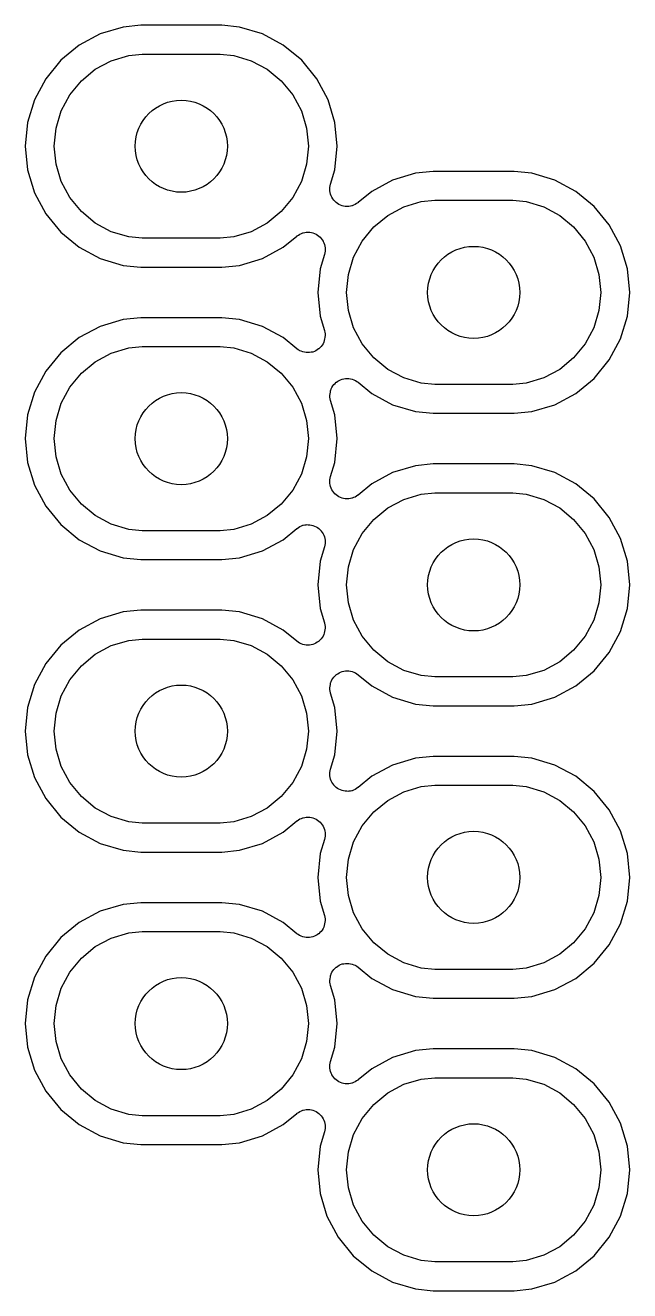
# Model space of a CAD drawing. Extents: x 44 to 126, y -146 to -44.
# Drawn here: x 106.19 to 111.44, y -74.2 to -63.21 of the extents above; entities that cross this region are included whole.
import ezdxf

# ---------------------------------------------------------------- set-up
doc = ezdxf.new("R2010")
doc.units = 0
doc.layers.add('BLACK', color=7, linetype='CONTINUOUS')

msp = doc.modelspace()

# ---------------------------------------------------------------- linework, layer by layer
at = {"layer": 'BLACK', "linetype": 'CONTINUOUS'}
for p, q in [((106.846, -63.2872), (106.664, -63.3847)), ((107.044, -63.2272), (106.846, -63.2872)), ((107.198, -63.212), (107.044, -63.2272)), ((107.902, -63.212), (107.198, -63.212)), ((108.056, -63.2272), (107.902, -63.212)), ((108.254, -63.2872), (108.056, -63.2272)), ((108.436, -63.3847), (108.254, -63.2872)), ((106.664, -63.3847), (106.504, -63.5159)), ((108.596, -63.5159), (108.436, -63.3847)), ((106.504, -63.5159), (106.373, -63.6758)), ((106.803, -63.5936), (106.942, -63.5193)), ((106.942, -63.5193), (107.093, -63.4736)), ((107.093, -63.4736), (107.211, -63.462)), ((107.211, -63.462), (107.889, -63.462)), ((107.889, -63.462), (108.007, -63.4736)), ((108.007, -63.4736), (108.158, -63.5193)), ((108.158, -63.5193), (108.297, -63.5936)), ((108.727, -63.6758), (108.596, -63.5159)), ((106.682, -63.6936), (106.803, -63.5936)), ((108.297, -63.5936), (108.418, -63.6936)), ((106.373, -63.6758), (106.275, -63.8582)), ((106.582, -63.8154), (106.682, -63.6936)), ((108.418, -63.6936), (108.518, -63.8154)), ((108.825, -63.8582), (108.727, -63.6758)), ((106.507, -63.9544), (106.582, -63.8154)), ((108.518, -63.8154), (108.593, -63.9544)), ((106.275, -63.8582), (106.215, -64.0562)), ((106.462, -64.1052), (106.507, -63.9544)), ((108.593, -63.9544), (108.638, -64.1052)), ((108.885, -64.0562), (108.825, -63.8582)), ((106.215, -64.0562), (106.195, -64.262)), ((108.905, -64.262), (108.885, -64.0562)), ((106.446, -64.262), (106.462, -64.1052)), ((108.638, -64.1052), (108.654, -64.262)), ((106.195, -64.262), (106.215, -64.4678)), ((106.462, -64.4188), (106.446, -64.262)), ((108.654, -64.262), (108.638, -64.4188)), ((108.885, -64.4678), (108.905, -64.262)), ((106.215, -64.4678), (106.275, -64.6658)), ((106.507, -64.5696), (106.462, -64.4188)), ((108.638, -64.4188), (108.593, -64.5696)), ((108.847, -64.5921), (108.885, -64.4678)), ((109.584, -64.4972), (109.386, -64.5572)), ((109.738, -64.482), (109.584, -64.4972)), ((110.442, -64.482), (109.738, -64.482)), ((110.596, -64.4972), (110.442, -64.482)), ((110.794, -64.5572), (110.596, -64.4972)), ((106.582, -64.7086), (106.507, -64.5696)), ((108.593, -64.5696), (108.518, -64.7086)), ((108.841, -64.6204), (108.844, -64.6059)), ((108.841, -64.6206), (108.841, -64.6204)), ((108.841, -64.6208), (108.841, -64.6206)), ((108.841, -64.6348), (108.841, -64.6208)), ((108.844, -64.6059), (108.847, -64.5921)), ((109.386, -64.5572), (109.204, -64.6547)), ((110.976, -64.6547), (110.794, -64.5572)), ((106.275, -64.6658), (106.373, -64.8482)), ((106.682, -64.8304), (106.582, -64.7086)), ((108.518, -64.7086), (108.418, -64.8304)), ((108.841, -64.6497), (108.841, -64.6348)), ((108.841, -64.6499), (108.841, -64.6497)), ((108.841, -64.6501), (108.841, -64.6499)), ((108.844, -64.6642), (108.841, -64.6501)), ((108.847, -64.6784), (108.844, -64.6642)), ((108.847, -64.6786), (108.847, -64.6784)), ((108.847, -64.6788), (108.847, -64.6786)), ((108.853, -64.6924), (108.847, -64.6788)), ((108.858, -64.7055), (108.853, -64.6924)), ((108.858, -64.7057), (108.858, -64.7055)), ((108.858, -64.7059), (108.858, -64.7057)), ((108.866, -64.7181), (108.858, -64.7059)), ((108.874, -64.73), (108.866, -64.7181)), ((108.874, -64.7301), (108.874, -64.73)), ((108.874, -64.7303), (108.874, -64.7301)), ((108.884, -64.7405), (108.874, -64.7303)), ((109.204, -64.6547), (109.086, -64.7516)), ((111.136, -64.7859), (110.976, -64.6547)), ((106.803, -64.9304), (106.682, -64.8304)), ((108.418, -64.8304), (108.297, -64.9304)), ((108.895, -64.7508), (108.884, -64.7405)), ((108.895, -64.7509), (108.895, -64.7508)), ((108.895, -64.7511), (108.895, -64.7509)), ((108.907, -64.7591), (108.895, -64.7511)), ((108.919, -64.7673), (108.907, -64.7591)), ((108.919, -64.7674), (108.919, -64.7673)), ((108.919, -64.7675), (108.919, -64.7674)), ((108.932, -64.773), (108.919, -64.7675)), ((108.946, -64.7787), (108.932, -64.773)), ((108.946, -64.7788), (108.946, -64.7787)), ((108.946, -64.7789), (108.946, -64.7788)), ((108.96, -64.7817), (108.946, -64.7789)), ((108.974, -64.7847), (108.96, -64.7817)), ((108.975, -64.7848), (108.974, -64.7847)), ((108.989, -64.7849), (108.975, -64.7848)), ((108.975, -64.7848), (108.975, -64.7848)), ((109.004, -64.7851), (108.989, -64.7849)), ((109.019, -64.7823), (109.004, -64.785)), ((109.004, -64.785), (109.004, -64.785)), ((109.004, -64.785), (109.004, -64.7851)), ((109.032, -64.7797), (109.019, -64.7823)), ((109.033, -64.7796), (109.032, -64.7797)), ((109.046, -64.7741), (109.033, -64.7796)), ((109.033, -64.7796), (109.033, -64.7796)), ((109.06, -64.7688), (109.046, -64.7741)), ((109.072, -64.7607), (109.06, -64.7687)), ((109.06, -64.7687), (109.06, -64.7687)), ((109.06, -64.7687), (109.06, -64.7688)), ((109.084, -64.7529), (109.072, -64.7607)), ((109.085, -64.7526), (109.084, -64.7527)), ((109.084, -64.7527), (109.084, -64.7527)), ((109.084, -64.7527), (109.084, -64.7529)), ((109.086, -64.7516), (109.085, -64.7526)), ((109.343, -64.8636), (109.482, -64.7893)), ((109.482, -64.7893), (109.633, -64.7436)), ((109.633, -64.7436), (109.751, -64.732)), ((109.751, -64.732), (110.429, -64.732)), ((110.429, -64.732), (110.547, -64.7436)), ((110.547, -64.7436), (110.698, -64.7893)), ((110.698, -64.7893), (110.837, -64.8636)), ((111.267, -64.9458), (111.136, -64.7859)), ((106.373, -64.8482), (106.504, -65.0081)), ((106.942, -65.0047), (106.803, -64.9304)), ((108.297, -64.9304), (108.158, -65.0047)), ((109.222, -64.9636), (109.343, -64.8636)), ((110.837, -64.8636), (110.958, -64.9636)), ((111.365, -65.1282), (111.267, -64.9458)), ((106.504, -65.0081), (106.664, -65.1393)), ((107.093, -65.0504), (106.942, -65.0047)), ((107.211, -65.062), (107.093, -65.0504)), ((108.007, -65.0504), (107.889, -65.062)), ((108.158, -65.0047), (108.007, -65.0504)), ((108.436, -65.1393), (108.554, -65.0424)), ((108.554, -65.0424), (108.555, -65.0414)), ((108.555, -65.0414), (108.556, -65.0413)), ((108.556, -65.0411), (108.568, -65.0333)), ((108.556, -65.0413), (108.556, -65.0411)), ((108.556, -65.0413), (108.556, -65.0413)), ((108.568, -65.0333), (108.58, -65.0253)), ((108.58, -65.0252), (108.594, -65.0198)), ((108.58, -65.0253), (108.58, -65.0252)), ((108.58, -65.0253), (108.58, -65.0253)), ((108.594, -65.0198), (108.607, -65.0144)), ((108.607, -65.0144), (108.608, -65.0143)), ((108.607, -65.0144), (108.607, -65.0144)), ((108.608, -65.0143), (108.622, -65.0116)), ((108.622, -65.0116), (108.636, -65.009)), ((108.636, -65.009), (108.636, -65.0089)), ((108.636, -65.0089), (108.651, -65.0091)), ((108.636, -65.009), (108.636, -65.009)), ((108.651, -65.0091), (108.665, -65.0092)), ((108.665, -65.0092), (108.665, -65.0092)), ((108.665, -65.0092), (108.666, -65.0093)), ((108.666, -65.0093), (108.68, -65.0123)), ((108.68, -65.0123), (108.694, -65.0151)), ((108.694, -65.0151), (108.694, -65.0152)), ((108.694, -65.0152), (108.694, -65.0153)), ((108.694, -65.0153), (108.708, -65.021)), ((108.708, -65.021), (108.721, -65.0265)), ((108.721, -65.0265), (108.721, -65.0266)), ((108.721, -65.0266), (108.721, -65.0267)), ((108.721, -65.0267), (108.733, -65.0349)), ((108.733, -65.0349), (108.745, -65.0429)), ((108.745, -65.0429), (108.745, -65.0431)), ((108.745, -65.0431), (108.745, -65.0432)), ((108.745, -65.0432), (108.756, -65.0534)), ((108.756, -65.0534), (108.766, -65.0637)), ((109.122, -65.0854), (109.222, -64.9636)), ((110.958, -64.9636), (111.058, -65.0854)), ((106.664, -65.1393), (106.846, -65.2368)), ((107.889, -65.062), (107.211, -65.062)), ((108.254, -65.2368), (108.436, -65.1393)), ((108.766, -65.0637), (108.766, -65.0639)), ((108.766, -65.0639), (108.766, -65.064)), ((108.766, -65.064), (108.774, -65.0759)), ((108.774, -65.0759), (108.782, -65.0881)), ((108.782, -65.0881), (108.782, -65.0883)), ((108.782, -65.0883), (108.782, -65.0885)), ((108.782, -65.0885), (108.787, -65.1016)), ((108.787, -65.1016), (108.793, -65.1152)), ((108.793, -65.1152), (108.793, -65.1154)), ((108.793, -65.1154), (108.793, -65.1156)), ((108.793, -65.1156), (108.796, -65.1298)), ((108.796, -65.1298), (108.799, -65.1439)), ((108.799, -65.1439), (108.799, -65.1441)), ((108.799, -65.1441), (108.799, -65.1443)), ((108.799, -65.1443), (108.799, -65.1592)), ((108.799, -65.1592), (108.799, -65.1732)), ((109.047, -65.2244), (109.122, -65.0854)), ((111.058, -65.0854), (111.133, -65.2244)), ((111.425, -65.3262), (111.365, -65.1282)), ((106.846, -65.2368), (107.044, -65.2968)), ((108.056, -65.2968), (108.254, -65.2368)), ((108.793, -65.2019), (108.755, -65.3262)), ((108.796, -65.188), (108.793, -65.2019)), ((108.799, -65.1736), (108.796, -65.188)), ((108.799, -65.1732), (108.799, -65.1734)), ((108.799, -65.1734), (108.799, -65.1736)), ((109.002, -65.3752), (109.047, -65.2244)), ((111.133, -65.2244), (111.178, -65.3752)), ((107.044, -65.2968), (107.198, -65.312)), ((107.198, -65.312), (107.902, -65.312)), ((107.902, -65.312), (108.056, -65.2968)), ((108.755, -65.3262), (108.735, -65.532)), ((108.986, -65.532), (109.002, -65.3752)), ((111.178, -65.3752), (111.194, -65.532)), ((111.445, -65.532), (111.425, -65.3262)), ((108.735, -65.532), (108.755, -65.7378)), ((109.002, -65.6888), (108.986, -65.532)), ((111.194, -65.532), (111.178, -65.6888)), ((111.425, -65.7378), (111.445, -65.532)), ((109.047, -65.8396), (109.002, -65.6888)), ((111.178, -65.6888), (111.133, -65.8396)), ((106.846, -65.8272), (106.664, -65.9247)), ((107.044, -65.7672), (106.846, -65.8272)), ((107.198, -65.752), (107.044, -65.7672)), ((107.902, -65.752), (107.198, -65.752)), ((108.056, -65.7672), (107.902, -65.752)), ((108.254, -65.8272), (108.056, -65.7672)), ((108.436, -65.9247), (108.254, -65.8272)), ((108.755, -65.7378), (108.793, -65.8621)), ((111.365, -65.9358), (111.425, -65.7378)), ((106.664, -65.9247), (106.504, -66.0559)), ((108.554, -66.0216), (108.436, -65.9247)), ((108.795, -65.9361), (108.792, -65.9504)), ((108.793, -65.8621), (108.793, -65.8637)), ((108.793, -65.8637), (108.793, -65.8637)), ((108.793, -65.8637), (108.793, -65.8637)), ((108.793, -65.8637), (108.793, -65.8641)), ((108.793, -65.8641), (108.796, -65.8779)), ((108.798, -65.9222), (108.795, -65.9361)), ((108.796, -65.8779), (108.799, -65.8925)), ((108.799, -65.9071), (108.798, -65.9218)), ((108.798, -65.9218), (108.798, -65.922)), ((108.798, -65.922), (108.798, -65.9222)), ((108.799, -65.8925), (108.799, -65.8927)), ((108.799, -65.8927), (108.799, -65.8929)), ((108.799, -65.8929), (108.799, -65.9071)), ((109.122, -65.9786), (109.047, -65.8396)), ((111.133, -65.8396), (111.058, -65.9786)), ((111.267, -66.1182), (111.365, -65.9358)), ((106.942, -66.0593), (107.093, -66.0136)), ((107.093, -66.0136), (107.211, -66.002)), ((107.211, -66.002), (107.889, -66.002)), ((107.889, -66.002), (108.007, -66.0136)), ((108.007, -66.0136), (108.158, -66.0593)), ((108.566, -66.0296), (108.554, -66.0216)), ((108.578, -66.0377), (108.566, -66.0296)), ((108.579, -66.0379), (108.578, -66.0377)), ((108.578, -66.0377), (108.578, -66.0377)), ((108.592, -66.0434), (108.579, -66.0379)), ((108.605, -66.049), (108.592, -66.0434)), ((108.606, -66.0491), (108.605, -66.049)), ((108.605, -66.049), (108.605, -66.049)), ((108.62, -66.052), (108.606, -66.0491)), ((108.692, -66.0495), (108.678, -66.0521)), ((108.706, -66.0438), (108.692, -66.0494)), ((108.692, -66.0494), (108.692, -66.0494)), ((108.692, -66.0494), (108.692, -66.0495)), ((108.719, -66.0385), (108.706, -66.0438)), ((108.731, -66.0304), (108.719, -66.0383)), ((108.719, -66.0383), (108.719, -66.0384)), ((108.719, -66.0384), (108.719, -66.0385)), ((108.743, -66.0224), (108.731, -66.0304)), ((108.744, -66.0223), (108.743, -66.0224)), ((108.754, -66.0121), (108.744, -66.0222)), ((108.744, -66.0222), (108.744, -66.0223)), ((108.764, -66.0019), (108.754, -66.0121)), ((108.765, -66.0016), (108.764, -66.0017)), ((108.764, -66.0017), (108.764, -66.0019)), ((108.773, -65.9896), (108.765, -66.0016)), ((108.781, -65.9777), (108.773, -65.9896)), ((108.787, -65.964), (108.781, -65.9774)), ((108.781, -65.9774), (108.781, -65.9775)), ((108.781, -65.9775), (108.781, -65.9777)), ((108.792, -65.9508), (108.787, -65.964)), ((108.792, -65.9504), (108.792, -65.9506)), ((108.792, -65.9506), (108.792, -65.9508)), ((109.222, -66.1004), (109.122, -65.9786)), ((111.058, -65.9786), (110.958, -66.1004)), ((106.504, -66.0559), (106.373, -66.2158)), ((106.682, -66.2336), (106.803, -66.1336)), ((106.803, -66.1336), (106.942, -66.0593)), ((108.158, -66.0593), (108.297, -66.1336)), ((108.297, -66.1336), (108.418, -66.2336)), ((108.634, -66.0548), (108.62, -66.052)), ((108.634, -66.0549), (108.634, -66.0548)), ((108.634, -66.0548), (108.634, -66.0548)), ((108.649, -66.0549), (108.634, -66.0549)), ((108.663, -66.055), (108.649, -66.0549)), ((108.664, -66.055), (108.663, -66.055)), ((108.663, -66.055), (108.663, -66.055)), ((108.678, -66.0521), (108.664, -66.055)), ((109.343, -66.2004), (109.222, -66.1004)), ((110.958, -66.1004), (110.837, -66.2004)), ((111.136, -66.2781), (111.267, -66.1182)), ((106.373, -66.2158), (106.275, -66.3982)), ((106.582, -66.3554), (106.682, -66.2336)), ((108.418, -66.2336), (108.518, -66.3554)), ((109.482, -66.2747), (109.343, -66.2004)), ((110.837, -66.2004), (110.698, -66.2747)), ((106.507, -66.4944), (106.582, -66.3554)), ((108.518, -66.3554), (108.593, -66.4944)), ((108.848, -66.3832), (108.853, -66.3699)), ((108.853, -66.3699), (108.859, -66.3566)), ((108.859, -66.3563), (108.867, -66.3443)), ((108.859, -66.3565), (108.859, -66.3563)), ((108.859, -66.3566), (108.859, -66.3565)), ((108.867, -66.3443), (108.875, -66.3324)), ((108.875, -66.3324), (108.876, -66.3323)), ((108.876, -66.3321), (108.886, -66.3217)), ((108.876, -66.3323), (108.876, -66.3321)), ((108.886, -66.3217), (108.896, -66.3118)), ((108.896, -66.3117), (108.897, -66.3116)), ((108.896, -66.3118), (108.896, -66.3117)), ((108.897, -66.3116), (108.909, -66.3035)), ((108.909, -66.3035), (108.921, -66.2957)), ((108.921, -66.2955), (108.934, -66.2901)), ((108.921, -66.2956), (108.921, -66.2955)), ((108.921, -66.2957), (108.921, -66.2956)), ((108.934, -66.2901), (108.948, -66.2846)), ((108.948, -66.2845), (108.962, -66.2818)), ((108.948, -66.2846), (108.948, -66.2845)), ((108.948, -66.2846), (108.948, -66.2846)), ((108.962, -66.2818), (108.976, -66.279)), ((108.976, -66.279), (108.977, -66.279)), ((108.977, -66.279), (108.977, -66.279)), ((108.977, -66.279), (108.991, -66.2791)), ((108.991, -66.2791), (109.006, -66.2791)), ((109.006, -66.2791), (109.006, -66.2792)), ((109.006, -66.2792), (109.006, -66.2792)), ((109.006, -66.2792), (109.02, -66.282)), ((109.02, -66.282), (109.034, -66.2849)), ((109.034, -66.2849), (109.035, -66.285)), ((109.035, -66.285), (109.035, -66.285)), ((109.035, -66.285), (109.048, -66.2907)), ((109.048, -66.2907), (109.061, -66.2961)), ((109.061, -66.2961), (109.062, -66.2962)), ((109.062, -66.2962), (109.062, -66.2963)), ((109.062, -66.2963), (109.074, -66.3046)), ((109.074, -66.3046), (109.086, -66.3124)), ((109.086, -66.3124), (109.204, -66.4093)), ((109.633, -66.3204), (109.482, -66.2747)), ((109.751, -66.332), (109.633, -66.3204)), ((110.429, -66.332), (109.751, -66.332)), ((110.547, -66.3204), (110.429, -66.332)), ((110.698, -66.2747), (110.547, -66.3204)), ((110.976, -66.4093), (111.136, -66.2781)), ((106.275, -66.3982), (106.215, -66.5962)), ((108.841, -66.4269), (108.842, -66.4122)), ((108.841, -66.4411), (108.841, -66.4269)), ((108.841, -66.4413), (108.841, -66.4411)), ((108.841, -66.4415), (108.841, -66.4413)), ((108.844, -66.4561), (108.841, -66.4415)), ((108.842, -66.4118), (108.845, -66.3978)), ((108.842, -66.412), (108.842, -66.4118)), ((108.842, -66.4122), (108.842, -66.412)), ((108.847, -66.4699), (108.844, -66.4561)), ((108.845, -66.3978), (108.847, -66.3836)), ((108.847, -66.3836), (108.848, -66.3834)), ((108.847, -66.4702), (108.847, -66.4699)), ((108.847, -66.4703), (108.847, -66.4702)), ((108.847, -66.4719), (108.847, -66.4703)), ((108.847, -66.4703), (108.847, -66.4703)), ((108.885, -66.5962), (108.847, -66.4719)), ((108.848, -66.3834), (108.848, -66.3832)), ((109.204, -66.4093), (109.386, -66.5068)), ((110.794, -66.5068), (110.976, -66.4093)), ((106.215, -66.5962), (106.195, -66.802)), ((106.462, -66.6452), (106.507, -66.4944)), ((108.593, -66.4944), (108.638, -66.6452)), ((108.905, -66.802), (108.885, -66.5962)), ((109.386, -66.5068), (109.584, -66.5668)), ((109.584, -66.5668), (109.738, -66.582)), ((109.738, -66.582), (110.442, -66.582)), ((110.442, -66.582), (110.596, -66.5668)), ((110.596, -66.5668), (110.794, -66.5068)), ((106.446, -66.802), (106.462, -66.6452)), ((108.638, -66.6452), (108.654, -66.802)), ((106.195, -66.802), (106.215, -67.0078)), ((106.462, -66.9588), (106.446, -66.802)), ((108.654, -66.802), (108.638, -66.9588)), ((108.885, -67.0078), (108.905, -66.802)), ((106.215, -67.0078), (106.275, -67.2058)), ((106.507, -67.1096), (106.462, -66.9588)), ((108.638, -66.9588), (108.593, -67.1096)), ((108.847, -67.1321), (108.885, -67.0078)), ((109.584, -67.0372), (109.386, -67.0972)), ((109.738, -67.022), (109.584, -67.0372)), ((110.442, -67.022), (109.738, -67.022)), ((110.596, -67.0372), (110.442, -67.022)), ((110.794, -67.0972), (110.596, -67.0372)), ((106.582, -67.2486), (106.507, -67.1096)), ((108.593, -67.1096), (108.518, -67.2486)), ((108.841, -67.1604), (108.844, -67.1459)), ((108.844, -67.1459), (108.847, -67.1321)), ((109.386, -67.0972), (109.204, -67.1947)), ((110.976, -67.1947), (110.794, -67.0972)), ((106.275, -67.2058), (106.373, -67.3882)), ((106.682, -67.3704), (106.582, -67.2486)), ((108.518, -67.2486), (108.418, -67.3704)), ((108.841, -67.1606), (108.841, -67.1604)), ((108.841, -67.1608), (108.841, -67.1606)), ((108.841, -67.1746), (108.841, -67.1608)), ((108.841, -67.1897), (108.841, -67.1746)), ((108.841, -67.1899), (108.841, -67.1897)), ((108.841, -67.1901), (108.841, -67.1899)), ((108.844, -67.2042), (108.841, -67.1901)), ((108.847, -67.2184), (108.844, -67.2042)), ((108.847, -67.2186), (108.847, -67.2184)), ((108.847, -67.2188), (108.847, -67.2186)), ((108.853, -67.2324), (108.847, -67.2188)), ((108.858, -67.2455), (108.853, -67.2324)), ((108.858, -67.2457), (108.858, -67.2455)), ((108.858, -67.2459), (108.858, -67.2457)), ((108.866, -67.2581), (108.858, -67.2459)), ((108.874, -67.27), (108.866, -67.2581)), ((109.204, -67.1947), (109.086, -67.2916)), ((111.136, -67.3259), (110.976, -67.1947)), ((108.874, -67.2701), (108.874, -67.27)), ((108.874, -67.2703), (108.874, -67.2701)), ((108.884, -67.2806), (108.874, -67.2703)), ((108.895, -67.2908), (108.884, -67.2806)), ((108.895, -67.2909), (108.895, -67.2908)), ((108.895, -67.2911), (108.895, -67.2909)), ((108.907, -67.2991), (108.895, -67.2911)), ((108.919, -67.3073), (108.907, -67.2991)), ((108.919, -67.3074), (108.919, -67.3073)), ((108.919, -67.3075), (108.919, -67.3074)), ((108.932, -67.313), (108.919, -67.3075)), ((108.946, -67.3187), (108.932, -67.313)), ((108.946, -67.3188), (108.946, -67.3187)), ((108.946, -67.3189), (108.946, -67.3188)), ((108.96, -67.3217), (108.946, -67.3189)), ((108.974, -67.3247), (108.96, -67.3217)), ((108.975, -67.3247), (108.974, -67.3247)), ((108.975, -67.3248), (108.975, -67.3247)), ((108.989, -67.3249), (108.975, -67.3248)), ((109.004, -67.3251), (108.989, -67.3249)), ((109.019, -67.3223), (109.004, -67.325)), ((109.004, -67.325), (109.004, -67.325)), ((109.004, -67.325), (109.004, -67.3251)), ((109.032, -67.3197), (109.019, -67.3223)), ((109.033, -67.3196), (109.032, -67.3197)), ((109.046, -67.3141), (109.033, -67.3196)), ((109.033, -67.3196), (109.033, -67.3196)), ((109.06, -67.3088), (109.046, -67.3141)), ((109.072, -67.3007), (109.06, -67.3087)), ((109.06, -67.3087), (109.06, -67.3087)), ((109.06, -67.3087), (109.06, -67.3088)), ((109.084, -67.2929), (109.072, -67.3007)), ((109.085, -67.2926), (109.084, -67.2927)), ((109.084, -67.2927), (109.084, -67.2927)), ((109.084, -67.2927), (109.084, -67.2929)), ((109.086, -67.2916), (109.085, -67.2926)), ((109.343, -67.4036), (109.482, -67.3293)), ((109.482, -67.3293), (109.633, -67.2836)), ((109.633, -67.2836), (109.751, -67.272)), ((109.751, -67.272), (110.429, -67.272)), ((110.429, -67.272), (110.547, -67.2836)), ((110.547, -67.2836), (110.698, -67.3293)), ((110.698, -67.3293), (110.837, -67.4036)), ((111.267, -67.4858), (111.136, -67.3259)), ((106.373, -67.3882), (106.504, -67.5481)), ((106.803, -67.4704), (106.682, -67.3704)), ((106.942, -67.5447), (106.803, -67.4704)), ((108.297, -67.4704), (108.158, -67.5447)), ((108.418, -67.3704), (108.297, -67.4704)), ((109.222, -67.5036), (109.343, -67.4036)), ((110.837, -67.4036), (110.958, -67.5036)), ((106.504, -67.5481), (106.664, -67.6793)), ((107.093, -67.5904), (106.942, -67.5447)), ((108.158, -67.5447), (108.007, -67.5904)), ((108.436, -67.6793), (108.554, -67.5824)), ((108.554, -67.5824), (108.555, -67.5814)), ((108.555, -67.5814), (108.556, -67.5813)), ((108.556, -67.5811), (108.568, -67.5733)), ((108.556, -67.5813), (108.556, -67.5811)), ((108.556, -67.5813), (108.556, -67.5813)), ((108.568, -67.5733), (108.58, -67.5653)), ((108.58, -67.5652), (108.594, -67.5598)), ((108.58, -67.5653), (108.58, -67.5652)), ((108.58, -67.5653), (108.58, -67.5653)), ((108.594, -67.5598), (108.607, -67.5544)), ((108.607, -67.5544), (108.608, -67.5543)), ((108.607, -67.5544), (108.607, -67.5544)), ((108.608, -67.5543), (108.622, -67.5516)), ((108.622, -67.5516), (108.636, -67.549)), ((108.636, -67.549), (108.636, -67.5489)), ((108.636, -67.5489), (108.651, -67.5491)), ((108.636, -67.549), (108.636, -67.549)), ((108.651, -67.5491), (108.665, -67.5492)), ((108.665, -67.5492), (108.665, -67.5493)), ((108.665, -67.5493), (108.666, -67.5493)), ((108.666, -67.5493), (108.68, -67.5523)), ((108.68, -67.5523), (108.694, -67.5551)), ((108.694, -67.5551), (108.694, -67.5552)), ((108.694, -67.5552), (108.694, -67.5553)), ((108.694, -67.5553), (108.708, -67.561)), ((108.708, -67.561), (108.721, -67.5665)), ((108.721, -67.5665), (108.721, -67.5666)), ((108.721, -67.5666), (108.721, -67.5667)), ((108.721, -67.5667), (108.733, -67.5749)), ((108.733, -67.5749), (108.745, -67.5829)), ((108.745, -67.5829), (108.745, -67.5831)), ((108.745, -67.5831), (108.745, -67.5832)), ((108.745, -67.5832), (108.756, -67.5934)), ((109.122, -67.6254), (109.222, -67.5036)), ((110.958, -67.5036), (111.058, -67.6254)), ((111.365, -67.6682), (111.267, -67.4858)), ((106.664, -67.6793), (106.846, -67.7768)), ((107.211, -67.602), (107.093, -67.5904)), ((107.889, -67.602), (107.211, -67.602)), ((108.007, -67.5904), (107.889, -67.602)), ((108.254, -67.7768), (108.436, -67.6793)), ((108.756, -67.5934), (108.766, -67.6037)), ((108.766, -67.6037), (108.766, -67.6039)), ((108.766, -67.6039), (108.766, -67.604)), ((108.766, -67.604), (108.774, -67.616)), ((108.774, -67.616), (108.782, -67.6281)), ((108.782, -67.6281), (108.782, -67.6283)), ((108.782, -67.6283), (108.782, -67.6285)), ((108.782, -67.6285), (108.787, -67.6416)), ((108.787, -67.6416), (108.793, -67.6552)), ((108.793, -67.6552), (108.793, -67.6554)), ((108.793, -67.6554), (108.793, -67.6556)), ((108.793, -67.6556), (108.796, -67.6698)), ((108.796, -67.6698), (108.799, -67.6839)), ((108.799, -67.6839), (108.799, -67.6841)), ((108.799, -67.6841), (108.799, -67.6843)), ((108.799, -67.6843), (108.799, -67.6992)), ((109.047, -67.7644), (109.122, -67.6254)), ((111.058, -67.6254), (111.133, -67.7644)), ((111.425, -67.8662), (111.365, -67.6682)), ((106.846, -67.7768), (107.044, -67.8368)), ((108.056, -67.8368), (108.254, -67.7768)), ((108.793, -67.7419), (108.755, -67.8662)), ((108.796, -67.728), (108.793, -67.7419)), ((108.799, -67.7136), (108.796, -67.728)), ((108.799, -67.6992), (108.799, -67.7132)), ((108.799, -67.7132), (108.799, -67.7134)), ((108.799, -67.7134), (108.799, -67.7136)), ((109.002, -67.9152), (109.047, -67.7644)), ((111.133, -67.7644), (111.178, -67.9152)), ((107.044, -67.8368), (107.198, -67.852)), ((107.198, -67.852), (107.902, -67.852)), ((107.902, -67.852), (108.056, -67.8368)), ((108.755, -67.8662), (108.735, -68.072)), ((108.986, -68.072), (109.002, -67.9152)), ((111.178, -67.9152), (111.194, -68.072)), ((111.445, -68.072), (111.425, -67.8662)), ((108.735, -68.072), (108.755, -68.2778)), ((109.002, -68.2288), (108.986, -68.072)), ((111.194, -68.072), (111.178, -68.2288)), ((111.425, -68.2778), (111.445, -68.072)), ((109.047, -68.3796), (109.002, -68.2288)), ((111.178, -68.2288), (111.133, -68.3796)), ((107.044, -68.3072), (106.846, -68.3672)), ((107.198, -68.292), (107.044, -68.3072)), ((107.902, -68.292), (107.198, -68.292)), ((108.056, -68.3072), (107.902, -68.292)), ((108.254, -68.3672), (108.056, -68.3072)), ((108.755, -68.2778), (108.793, -68.4021)), ((111.365, -68.4758), (111.425, -68.2778)), ((106.664, -68.4647), (106.504, -68.5959)), ((106.846, -68.3672), (106.664, -68.4647)), ((108.436, -68.4647), (108.254, -68.3672)), ((108.554, -68.5616), (108.436, -68.4647)), ((108.793, -68.4021), (108.793, -68.4037)), ((108.793, -68.4037), (108.793, -68.4037)), ((108.793, -68.4037), (108.793, -68.4038)), ((108.793, -68.4038), (108.793, -68.4041)), ((108.793, -68.4041), (108.796, -68.4179)), ((108.798, -68.4622), (108.795, -68.4761)), ((108.796, -68.4179), (108.799, -68.4325)), ((108.799, -68.4471), (108.798, -68.4618)), ((108.798, -68.4618), (108.798, -68.462)), ((108.798, -68.462), (108.798, -68.4622)), ((108.799, -68.4325), (108.799, -68.4327)), ((108.799, -68.4327), (108.799, -68.4329)), ((108.799, -68.4329), (108.799, -68.4471)), ((109.122, -68.5186), (109.047, -68.3796)), ((111.133, -68.3796), (111.058, -68.5186)), ((106.942, -68.5993), (107.093, -68.5536)), ((107.093, -68.5536), (107.211, -68.542)), ((107.211, -68.542), (107.889, -68.542)), ((107.889, -68.542), (108.007, -68.5536)), ((108.007, -68.5536), (108.158, -68.5993)), ((108.566, -68.5696), (108.554, -68.5616)), ((108.578, -68.5777), (108.566, -68.5696)), ((108.731, -68.5704), (108.719, -68.5783)), ((108.743, -68.5624), (108.731, -68.5704)), ((108.744, -68.5623), (108.743, -68.5624)), ((108.754, -68.5521), (108.744, -68.5622)), ((108.744, -68.5622), (108.744, -68.5623)), ((108.764, -68.5419), (108.754, -68.5521)), ((108.765, -68.5416), (108.764, -68.5417)), ((108.764, -68.5417), (108.764, -68.5419)), ((108.773, -68.5296), (108.765, -68.5416)), ((108.781, -68.5177), (108.773, -68.5296)), ((108.787, -68.504), (108.781, -68.5174)), ((108.781, -68.5174), (108.781, -68.5175)), ((108.781, -68.5175), (108.781, -68.5177)), ((108.792, -68.4908), (108.787, -68.504)), ((108.795, -68.4761), (108.792, -68.4904)), ((108.792, -68.4904), (108.792, -68.4906)), ((108.792, -68.4906), (108.792, -68.4908)), ((109.222, -68.6404), (109.122, -68.5186)), ((111.058, -68.5186), (110.958, -68.6404)), ((111.267, -68.6582), (111.365, -68.4758)), ((106.504, -68.5959), (106.373, -68.7558)), ((106.682, -68.7736), (106.803, -68.6736)), ((106.803, -68.6736), (106.942, -68.5993)), ((108.158, -68.5993), (108.297, -68.6736)), ((108.297, -68.6736), (108.418, -68.7736)), ((108.579, -68.5779), (108.578, -68.5777)), ((108.578, -68.5777), (108.578, -68.5777)), ((108.592, -68.5834), (108.579, -68.5779)), ((108.605, -68.589), (108.592, -68.5834)), ((108.606, -68.5891), (108.605, -68.589)), ((108.605, -68.589), (108.605, -68.589)), ((108.62, -68.592), (108.606, -68.5891)), ((108.634, -68.5948), (108.62, -68.592)), ((108.634, -68.5949), (108.634, -68.5948)), ((108.634, -68.5948), (108.634, -68.5948)), ((108.649, -68.5949), (108.634, -68.5949)), ((108.663, -68.595), (108.649, -68.5949)), ((108.664, -68.595), (108.663, -68.595)), ((108.663, -68.595), (108.663, -68.595)), ((108.678, -68.5921), (108.664, -68.595)), ((108.692, -68.5895), (108.678, -68.5921)), ((108.706, -68.5838), (108.692, -68.5894)), ((108.692, -68.5894), (108.692, -68.5894)), ((108.692, -68.5894), (108.692, -68.5895)), ((108.719, -68.5785), (108.706, -68.5838)), ((108.719, -68.5783), (108.719, -68.5784)), ((108.719, -68.5784), (108.719, -68.5785)), ((109.343, -68.7404), (109.222, -68.6404)), ((110.958, -68.6404), (110.837, -68.7404)), ((111.136, -68.8181), (111.267, -68.6582)), ((106.373, -68.7558), (106.275, -68.9382)), ((106.582, -68.8954), (106.682, -68.7736)), ((108.418, -68.7736), (108.518, -68.8954)), ((109.482, -68.8147), (109.343, -68.7404)), ((110.837, -68.7404), (110.698, -68.8147)), ((106.507, -69.0344), (106.582, -68.8954)), ((108.518, -68.8954), (108.593, -69.0344)), ((108.853, -68.9099), (108.859, -68.8966)), ((108.859, -68.8963), (108.867, -68.8843)), ((108.859, -68.8965), (108.859, -68.8963)), ((108.859, -68.8966), (108.859, -68.8965)), ((108.867, -68.8843), (108.875, -68.8724)), ((108.875, -68.8724), (108.876, -68.8723)), ((108.876, -68.8721), (108.886, -68.8617)), ((108.876, -68.8723), (108.876, -68.8721)), ((108.886, -68.8617), (108.896, -68.8518)), ((108.896, -68.8517), (108.897, -68.8516)), ((108.896, -68.8518), (108.896, -68.8517)), ((108.897, -68.8516), (108.909, -68.8435)), ((108.909, -68.8435), (108.921, -68.8357)), ((108.921, -68.8355), (108.934, -68.8302)), ((108.921, -68.8356), (108.921, -68.8355)), ((108.921, -68.8357), (108.921, -68.8356)), ((108.934, -68.8302), (108.948, -68.8246)), ((108.948, -68.8245), (108.962, -68.8218)), ((108.948, -68.8246), (108.948, -68.8245)), ((108.948, -68.8246), (108.948, -68.8246)), ((108.962, -68.8218), (108.976, -68.819)), ((108.976, -68.819), (108.977, -68.819)), ((108.977, -68.819), (108.977, -68.819)), ((108.977, -68.819), (108.991, -68.8191)), ((108.991, -68.8191), (109.006, -68.8191)), ((109.006, -68.8191), (109.006, -68.8192)), ((109.006, -68.8192), (109.006, -68.8192)), ((109.006, -68.8192), (109.02, -68.822)), ((109.02, -68.822), (109.034, -68.8249)), ((109.034, -68.8249), (109.035, -68.825)), ((109.035, -68.825), (109.035, -68.825)), ((109.035, -68.825), (109.048, -68.8307)), ((109.048, -68.8307), (109.061, -68.8361)), ((109.061, -68.8361), (109.062, -68.8362)), ((109.062, -68.8362), (109.062, -68.8363)), ((109.062, -68.8363), (109.074, -68.8446)), ((109.074, -68.8446), (109.086, -68.8524)), ((109.086, -68.8524), (109.204, -68.9493)), ((109.633, -68.8604), (109.482, -68.8147)), ((109.751, -68.872), (109.633, -68.8604)), ((110.429, -68.872), (109.751, -68.872)), ((110.547, -68.8604), (110.429, -68.872)), ((110.698, -68.8147), (110.547, -68.8604)), ((110.976, -68.9493), (111.136, -68.8181)), ((106.275, -68.9382), (106.215, -69.1362)), ((108.841, -68.9669), (108.842, -68.9522)), ((108.841, -68.9811), (108.841, -68.9669)), ((108.841, -68.9813), (108.841, -68.9811)), ((108.841, -68.9815), (108.841, -68.9813)), ((108.844, -68.9961), (108.841, -68.9815)), ((108.842, -68.9518), (108.845, -68.9378)), ((108.842, -68.952), (108.842, -68.9518)), ((108.842, -68.9522), (108.842, -68.952)), ((108.847, -69.0099), (108.844, -68.9961)), ((108.845, -68.9378), (108.847, -68.9236)), ((108.847, -68.9236), (108.848, -68.9234)), ((108.847, -69.0102), (108.847, -69.0099)), ((108.847, -69.0103), (108.847, -69.0102)), ((108.847, -69.0119), (108.847, -69.0103)), ((108.847, -69.0103), (108.847, -69.0103)), ((108.885, -69.1362), (108.847, -69.0119)), ((108.848, -68.9232), (108.853, -68.9099)), ((108.848, -68.9234), (108.848, -68.9232)), ((109.204, -68.9493), (109.386, -69.0468)), ((110.794, -69.0468), (110.976, -68.9493)), ((106.462, -69.1852), (106.507, -69.0344)), ((108.593, -69.0344), (108.638, -69.1852)), ((109.386, -69.0468), (109.584, -69.1068)), ((109.584, -69.1068), (109.738, -69.122)), ((109.738, -69.122), (110.442, -69.122)), ((110.442, -69.122), (110.596, -69.1068)), ((110.596, -69.1068), (110.794, -69.0468)), ((106.215, -69.1362), (106.195, -69.342)), ((106.446, -69.342), (106.462, -69.1852)), ((108.638, -69.1852), (108.654, -69.342)), ((108.905, -69.342), (108.885, -69.1362)), ((106.195, -69.342), (106.215, -69.5478)), ((106.462, -69.4988), (106.446, -69.342)), ((108.654, -69.342), (108.638, -69.4988)), ((108.885, -69.5478), (108.905, -69.342)), ((106.215, -69.5478), (106.275, -69.7458)), ((106.507, -69.6496), (106.462, -69.4988)), ((108.638, -69.4988), (108.593, -69.6496)), ((108.847, -69.6721), (108.885, -69.5478)), ((109.738, -69.562), (109.584, -69.5772)), ((110.442, -69.562), (109.738, -69.562)), ((110.596, -69.5772), (110.442, -69.562)), ((106.582, -69.7886), (106.507, -69.6496)), ((108.593, -69.6496), (108.518, -69.7886)), ((108.844, -69.6856), (108.847, -69.6721)), ((109.386, -69.6372), (109.204, -69.7347)), ((109.584, -69.5772), (109.386, -69.6372)), ((110.794, -69.6372), (110.596, -69.5772)), ((110.976, -69.7347), (110.794, -69.6372)), ((106.275, -69.7458), (106.373, -69.9282)), ((108.841, -69.7004), (108.844, -69.6856)), ((108.841, -69.7006), (108.841, -69.7004)), ((108.841, -69.7008), (108.841, -69.7006)), ((108.841, -69.7148), (108.841, -69.7008)), ((108.841, -69.7297), (108.841, -69.7148)), ((108.841, -69.7299), (108.841, -69.7297)), ((108.841, -69.7301), (108.841, -69.7299)), ((108.844, -69.7442), (108.841, -69.7301)), ((108.847, -69.7584), (108.844, -69.7442)), ((108.847, -69.7586), (108.847, -69.7584)), ((108.847, -69.7588), (108.847, -69.7586)), ((108.853, -69.7724), (108.847, -69.7588)), ((108.858, -69.7855), (108.853, -69.7724)), ((108.858, -69.7857), (108.858, -69.7855)), ((108.858, -69.7859), (108.858, -69.7857)), ((108.866, -69.7981), (108.858, -69.7859)), ((109.204, -69.7347), (109.086, -69.8316)), ((111.136, -69.8659), (110.976, -69.7347)), ((106.682, -69.9104), (106.582, -69.7886)), ((108.518, -69.7886), (108.418, -69.9104)), ((108.874, -69.81), (108.866, -69.7981)), ((108.874, -69.8101), (108.874, -69.81)), ((108.874, -69.8103), (108.874, -69.8101)), ((108.884, -69.8206), (108.874, -69.8103)), ((108.895, -69.8308), (108.884, -69.8206)), ((108.895, -69.8309), (108.895, -69.8308)), ((108.895, -69.8311), (108.895, -69.8309)), ((108.907, -69.8391), (108.895, -69.8311)), ((108.919, -69.8473), (108.907, -69.8391)), ((108.919, -69.8474), (108.919, -69.8473)), ((108.919, -69.8475), (108.919, -69.8474)), ((108.932, -69.853), (108.919, -69.8475)), ((108.946, -69.8587), (108.932, -69.853)), ((108.946, -69.8588), (108.946, -69.8587)), ((108.946, -69.8589), (108.946, -69.8588)), ((108.96, -69.8617), (108.946, -69.8589)), ((108.974, -69.8647), (108.96, -69.8617)), ((108.975, -69.8648), (108.974, -69.8647)), ((108.989, -69.8649), (108.975, -69.8648)), ((108.975, -69.8648), (108.975, -69.8648)), ((109.004, -69.8651), (108.989, -69.8649)), ((109.019, -69.8623), (109.004, -69.865)), ((109.004, -69.865), (109.004, -69.865)), ((109.004, -69.865), (109.004, -69.8651)), ((109.032, -69.8597), (109.019, -69.8623)), ((109.033, -69.8596), (109.032, -69.8597)), ((109.046, -69.8541), (109.033, -69.8596)), ((109.033, -69.8596), (109.033, -69.8596)), ((109.06, -69.8488), (109.046, -69.8541)), ((109.072, -69.8407), (109.06, -69.8487)), ((109.06, -69.8487), (109.06, -69.8487)), ((109.06, -69.8487), (109.06, -69.8488)), ((109.084, -69.8329), (109.072, -69.8407)), ((109.085, -69.8326), (109.084, -69.8327)), ((109.084, -69.8327), (109.084, -69.8327)), ((109.084, -69.8327), (109.084, -69.8329)), ((109.086, -69.8316), (109.085, -69.8326)), ((109.343, -69.9436), (109.482, -69.8693)), ((109.482, -69.8693), (109.633, -69.8236)), ((109.633, -69.8236), (109.751, -69.812)), ((109.751, -69.812), (110.429, -69.812)), ((110.429, -69.812), (110.547, -69.8236)), ((110.547, -69.8236), (110.698, -69.8693)), ((110.698, -69.8693), (110.837, -69.9436)), ((111.267, -70.0258), (111.136, -69.8659)), ((106.373, -69.9282), (106.504, -70.0881)), ((106.803, -70.0104), (106.682, -69.9104)), ((108.418, -69.9104), (108.297, -70.0104)), ((109.222, -70.0436), (109.343, -69.9436)), ((110.837, -69.9436), (110.958, -70.0436)), ((106.504, -70.0881), (106.664, -70.2193)), ((106.942, -70.0847), (106.803, -70.0104)), ((107.093, -70.1304), (106.942, -70.0847)), ((108.158, -70.0847), (108.007, -70.1304)), ((108.297, -70.0104), (108.158, -70.0847)), ((108.556, -70.1211), (108.568, -70.1133)), ((108.568, -70.1133), (108.58, -70.1053)), ((108.58, -70.1052), (108.594, -70.0998)), ((108.58, -70.1053), (108.58, -70.1052)), ((108.58, -70.1053), (108.58, -70.1053)), ((108.594, -70.0998), (108.607, -70.0944)), ((108.607, -70.0944), (108.608, -70.0943)), ((108.607, -70.0944), (108.607, -70.0944)), ((108.608, -70.0943), (108.622, -70.0916)), ((108.622, -70.0916), (108.636, -70.089)), ((108.636, -70.089), (108.636, -70.0889)), ((108.636, -70.0889), (108.651, -70.0891)), ((108.636, -70.089), (108.636, -70.089)), ((108.651, -70.0891), (108.665, -70.0892)), ((108.665, -70.0892), (108.665, -70.0892)), ((108.665, -70.0892), (108.666, -70.0893)), ((108.666, -70.0893), (108.68, -70.0923)), ((108.68, -70.0923), (108.694, -70.0951)), ((108.694, -70.0951), (108.694, -70.0952)), ((108.694, -70.0952), (108.694, -70.0953)), ((108.694, -70.0953), (108.708, -70.101)), ((108.708, -70.101), (108.721, -70.1065)), ((108.721, -70.1065), (108.721, -70.1066)), ((108.721, -70.1066), (108.721, -70.1067)), ((108.721, -70.1067), (108.733, -70.1149)), ((108.733, -70.1149), (108.745, -70.1229)), ((109.122, -70.1654), (109.222, -70.0436)), ((110.958, -70.0436), (111.058, -70.1654)), ((111.365, -70.2082), (111.267, -70.0258)), ((106.664, -70.2193), (106.846, -70.3168)), ((107.211, -70.142), (107.093, -70.1304)), ((107.889, -70.142), (107.211, -70.142)), ((108.007, -70.1304), (107.889, -70.142)), ((108.254, -70.3168), (108.436, -70.2193)), ((108.436, -70.2193), (108.554, -70.1224)), ((108.554, -70.1224), (108.555, -70.1214)), ((108.555, -70.1214), (108.556, -70.1213)), ((108.556, -70.1213), (108.556, -70.1211)), ((108.556, -70.1213), (108.556, -70.1213)), ((108.745, -70.1229), (108.745, -70.1231)), ((108.745, -70.1231), (108.745, -70.1232)), ((108.745, -70.1232), (108.756, -70.1334)), ((108.756, -70.1334), (108.766, -70.1437)), ((108.766, -70.1437), (108.766, -70.1439)), ((108.766, -70.1439), (108.766, -70.144)), ((108.766, -70.144), (108.774, -70.156)), ((108.774, -70.156), (108.782, -70.1681)), ((108.782, -70.1681), (108.782, -70.1683)), ((108.782, -70.1683), (108.782, -70.1685)), ((108.782, -70.1685), (108.787, -70.1816)), ((108.787, -70.1816), (108.793, -70.1952)), ((108.793, -70.1952), (108.793, -70.1954)), ((108.793, -70.1954), (108.793, -70.1956)), ((108.793, -70.1956), (108.796, -70.2098)), ((108.796, -70.2098), (108.799, -70.2239)), ((108.799, -70.2239), (108.799, -70.2241)), ((108.799, -70.2241), (108.799, -70.2243)), ((108.799, -70.2243), (108.799, -70.2392)), ((109.047, -70.3044), (109.122, -70.1654)), ((111.058, -70.1654), (111.133, -70.3044)), ((111.425, -70.4062), (111.365, -70.2082)), ((106.846, -70.3168), (107.044, -70.3768)), ((108.056, -70.3768), (108.254, -70.3168)), ((108.793, -70.2819), (108.755, -70.4062)), ((108.796, -70.268), (108.793, -70.2819)), ((108.799, -70.2536), (108.796, -70.268)), ((108.799, -70.2392), (108.799, -70.2532)), ((108.799, -70.2532), (108.799, -70.2534)), ((108.799, -70.2534), (108.799, -70.2536)), ((109.002, -70.4552), (109.047, -70.3044)), ((111.133, -70.3044), (111.178, -70.4552)), ((107.044, -70.3768), (107.198, -70.392)), ((107.198, -70.392), (107.902, -70.392)), ((107.902, -70.392), (108.056, -70.3768)), ((108.755, -70.4062), (108.735, -70.612)), ((111.445, -70.612), (111.425, -70.4062)), ((108.986, -70.612), (109.002, -70.4552)), ((111.178, -70.4552), (111.194, -70.612)), ((108.735, -70.612), (108.755, -70.8178)), ((109.002, -70.7688), (108.986, -70.612)), ((111.194, -70.612), (111.178, -70.7688)), ((111.425, -70.8178), (111.445, -70.612)), ((109.047, -70.9196), (109.002, -70.7688)), ((111.178, -70.7688), (111.133, -70.9196)), ((107.044, -70.8472), (106.846, -70.9072)), ((107.198, -70.832), (107.044, -70.8472)), ((107.902, -70.832), (107.198, -70.832)), ((108.056, -70.8472), (107.902, -70.832)), ((108.254, -70.9072), (108.056, -70.8472)), ((108.755, -70.8178), (108.793, -70.9421)), ((111.365, -71.0158), (111.425, -70.8178)), ((106.846, -70.9072), (106.664, -71.0047)), ((108.436, -71.0047), (108.254, -70.9072)), ((108.793, -70.9421), (108.793, -70.9437)), ((108.793, -70.9437), (108.793, -70.9437)), ((108.793, -70.9437), (108.793, -70.9437)), ((108.793, -70.9437), (108.793, -70.9441)), ((108.793, -70.9441), (108.796, -70.9579)), ((108.796, -70.9579), (108.799, -70.9725)), ((108.799, -70.9871), (108.798, -71.0018)), ((108.799, -70.9725), (108.799, -70.9727)), ((108.799, -70.9727), (108.799, -70.9729)), ((108.799, -70.9729), (108.799, -70.9871)), ((109.122, -71.0586), (109.047, -70.9196)), ((111.133, -70.9196), (111.058, -71.0586)), ((106.664, -71.0047), (106.504, -71.1359)), ((106.942, -71.1393), (107.093, -71.0936)), ((107.093, -71.0936), (107.211, -71.082)), ((107.211, -71.082), (107.889, -71.082)), ((107.889, -71.082), (108.007, -71.0936)), ((108.007, -71.0936), (108.158, -71.1393)), ((108.554, -71.1016), (108.436, -71.0047)), ((108.566, -71.1096), (108.554, -71.1016)), ((108.743, -71.1024), (108.731, -71.1104)), ((108.744, -71.1023), (108.743, -71.1024)), ((108.754, -71.0921), (108.744, -71.1022)), ((108.744, -71.1022), (108.744, -71.1023)), ((108.764, -71.0819), (108.754, -71.0921)), ((108.765, -71.0816), (108.764, -71.0817)), ((108.764, -71.0817), (108.764, -71.0819)), ((108.773, -71.0696), (108.765, -71.0816)), ((108.781, -71.0577), (108.773, -71.0696)), ((108.787, -71.044), (108.781, -71.0574)), ((108.781, -71.0574), (108.781, -71.0575)), ((108.781, -71.0575), (108.781, -71.0577)), ((108.792, -71.0308), (108.787, -71.044)), ((108.795, -71.0161), (108.792, -71.0304)), ((108.792, -71.0304), (108.792, -71.0306)), ((108.792, -71.0306), (108.792, -71.0308)), ((108.798, -71.0022), (108.795, -71.0161)), ((108.798, -71.0018), (108.798, -71.002)), ((108.798, -71.002), (108.798, -71.0022)), ((109.222, -71.1804), (109.122, -71.0586)), ((111.058, -71.0586), (110.958, -71.1804)), ((111.267, -71.1982), (111.365, -71.0158)), ((106.504, -71.1359), (106.373, -71.2958)), ((106.682, -71.3136), (106.803, -71.2136)), ((106.803, -71.2136), (106.942, -71.1393)), ((108.158, -71.1393), (108.297, -71.2136)), ((108.297, -71.2136), (108.418, -71.3136)), ((108.578, -71.1177), (108.566, -71.1096)), ((108.579, -71.1179), (108.578, -71.1177)), ((108.578, -71.1177), (108.578, -71.1177)), ((108.592, -71.1234), (108.579, -71.1179)), ((108.605, -71.129), (108.592, -71.1234)), ((108.606, -71.1291), (108.605, -71.129)), ((108.605, -71.129), (108.605, -71.129)), ((108.62, -71.132), (108.606, -71.1291)), ((108.634, -71.1348), (108.62, -71.132)), ((108.634, -71.1349), (108.634, -71.1348)), ((108.634, -71.1348), (108.634, -71.1348)), ((108.649, -71.1349), (108.634, -71.1349)), ((108.663, -71.135), (108.649, -71.1349)), ((108.664, -71.135), (108.663, -71.135)), ((108.663, -71.135), (108.663, -71.135)), ((108.678, -71.1321), (108.664, -71.135)), ((108.692, -71.1295), (108.678, -71.1321)), ((108.706, -71.1238), (108.692, -71.1294)), ((108.692, -71.1294), (108.692, -71.1294)), ((108.692, -71.1294), (108.692, -71.1295)), ((108.719, -71.1185), (108.706, -71.1238)), ((108.731, -71.1104), (108.719, -71.1183)), ((108.719, -71.1183), (108.719, -71.1184)), ((108.719, -71.1184), (108.719, -71.1185)), ((109.343, -71.2804), (109.222, -71.1804)), ((110.958, -71.1804), (110.837, -71.2804)), ((111.136, -71.3581), (111.267, -71.1982)), ((106.373, -71.2958), (106.275, -71.4782)), ((106.582, -71.4354), (106.682, -71.3136)), ((108.418, -71.3136), (108.518, -71.4354)), ((109.482, -71.3547), (109.343, -71.2804)), ((110.837, -71.2804), (110.698, -71.3547)), ((108.859, -71.4363), (108.867, -71.4243)), ((108.867, -71.4243), (108.875, -71.4124)), ((108.875, -71.4124), (108.876, -71.4123)), ((108.876, -71.4121), (108.886, -71.4017)), ((108.876, -71.4123), (108.876, -71.4121)), ((108.886, -71.4017), (108.896, -71.3918)), ((108.896, -71.3917), (108.897, -71.3916)), ((108.896, -71.3918), (108.896, -71.3917)), ((108.897, -71.3916), (108.909, -71.3835)), ((108.909, -71.3835), (108.921, -71.3757)), ((108.921, -71.3755), (108.934, -71.3701)), ((108.921, -71.3756), (108.921, -71.3755)), ((108.921, -71.3757), (108.921, -71.3756)), ((108.934, -71.3701), (108.948, -71.3646)), ((108.948, -71.3645), (108.962, -71.3618)), ((108.948, -71.3646), (108.948, -71.3645)), ((108.948, -71.3646), (108.948, -71.3646)), ((108.962, -71.3618), (108.976, -71.359)), ((108.976, -71.359), (108.977, -71.359)), ((108.977, -71.359), (108.977, -71.359)), ((108.977, -71.359), (108.991, -71.3591)), ((108.991, -71.3591), (109.006, -71.3591)), ((109.006, -71.3591), (109.006, -71.3592)), ((109.006, -71.3592), (109.006, -71.3592)), ((109.006, -71.3592), (109.02, -71.362)), ((109.02, -71.362), (109.034, -71.3649)), ((109.034, -71.3649), (109.035, -71.365)), ((109.035, -71.365), (109.035, -71.365)), ((109.035, -71.365), (109.048, -71.3707)), ((109.048, -71.3707), (109.061, -71.3761)), ((109.061, -71.3761), (109.062, -71.3762)), ((109.062, -71.3762), (109.062, -71.3763)), ((109.062, -71.3763), (109.074, -71.3846)), ((109.074, -71.3846), (109.086, -71.3924)), ((109.086, -71.3924), (109.204, -71.4893)), ((109.633, -71.4004), (109.482, -71.3547)), ((109.751, -71.412), (109.633, -71.4004)), ((110.429, -71.412), (109.751, -71.412)), ((110.547, -71.4004), (110.429, -71.412)), ((110.698, -71.3547), (110.547, -71.4004)), ((110.976, -71.4893), (111.136, -71.3581)), ((106.275, -71.4782), (106.215, -71.6762)), ((106.507, -71.5744), (106.582, -71.4354)), ((108.518, -71.4354), (108.593, -71.5744)), ((108.841, -71.5069), (108.842, -71.4922)), ((108.841, -71.5211), (108.841, -71.5069)), ((108.841, -71.5213), (108.841, -71.5211)), ((108.841, -71.5215), (108.841, -71.5213)), ((108.844, -71.5361), (108.841, -71.5215)), ((108.842, -71.4918), (108.845, -71.4778)), ((108.842, -71.492), (108.842, -71.4918)), ((108.842, -71.4922), (108.842, -71.492)), ((108.847, -71.5499), (108.844, -71.5361)), ((108.845, -71.4778), (108.847, -71.4636)), ((108.847, -71.4636), (108.848, -71.4634)), ((108.848, -71.4632), (108.853, -71.4499)), ((108.848, -71.4634), (108.848, -71.4632)), ((108.853, -71.4499), (108.859, -71.4366)), ((108.859, -71.4365), (108.859, -71.4363)), ((108.859, -71.4366), (108.859, -71.4365)), ((109.204, -71.4893), (109.386, -71.5868)), ((110.794, -71.5868), (110.976, -71.4893)), ((106.462, -71.7252), (106.507, -71.5744)), ((108.593, -71.5744), (108.638, -71.7252)), ((108.847, -71.5502), (108.847, -71.5499)), ((108.847, -71.5503), (108.847, -71.5502)), ((108.847, -71.5519), (108.847, -71.5503)), ((108.847, -71.5503), (108.847, -71.5503)), ((108.885, -71.6762), (108.847, -71.5519)), ((109.386, -71.5868), (109.584, -71.6468)), ((109.584, -71.6468), (109.738, -71.662)), ((110.442, -71.662), (110.596, -71.6468)), ((110.596, -71.6468), (110.794, -71.5868)), ((106.215, -71.6762), (106.195, -71.882)), ((106.446, -71.882), (106.462, -71.7252)), ((108.638, -71.7252), (108.654, -71.882)), ((108.905, -71.882), (108.885, -71.6762)), ((109.738, -71.662), (110.442, -71.662)), ((106.195, -71.882), (106.215, -72.0878)), ((106.462, -72.0388), (106.446, -71.882)), ((108.654, -71.882), (108.638, -72.0388)), ((108.885, -72.0878), (108.905, -71.882)), ((106.215, -72.0878), (106.275, -72.2858)), ((106.507, -72.1896), (106.462, -72.0388)), ((108.638, -72.0388), (108.593, -72.1896)), ((108.847, -72.2121), (108.885, -72.0878)), ((106.582, -72.3286), (106.507, -72.1896)), ((108.593, -72.1896), (108.518, -72.3286)), ((109.386, -72.1772), (109.204, -72.2747)), ((109.584, -72.1172), (109.386, -72.1772)), ((109.738, -72.102), (109.584, -72.1172)), ((110.442, -72.102), (109.738, -72.102)), ((110.596, -72.1172), (110.442, -72.102)), ((110.794, -72.1772), (110.596, -72.1172)), ((110.976, -72.2747), (110.794, -72.1772)), ((106.275, -72.2858), (106.373, -72.4682)), ((108.841, -72.2404), (108.844, -72.2259)), ((108.841, -72.2406), (108.841, -72.2404)), ((108.841, -72.2408), (108.841, -72.2406)), ((108.841, -72.2546), (108.841, -72.2408)), ((108.841, -72.2697), (108.841, -72.2546)), ((108.841, -72.2699), (108.841, -72.2697)), ((108.841, -72.2701), (108.841, -72.2699)), ((108.844, -72.2841), (108.841, -72.2701)), ((108.844, -72.2259), (108.847, -72.2121)), ((108.847, -72.2984), (108.844, -72.2841)), ((108.847, -72.2986), (108.847, -72.2984)), ((108.847, -72.2988), (108.847, -72.2986)), ((108.853, -72.3124), (108.847, -72.2988)), ((108.858, -72.3255), (108.853, -72.3124)), ((109.204, -72.2747), (109.086, -72.3716)), ((111.136, -72.4059), (110.976, -72.2747)), ((106.682, -72.4504), (106.582, -72.3286)), ((108.518, -72.3286), (108.418, -72.4504)), ((108.858, -72.3257), (108.858, -72.3255)), ((108.858, -72.3259), (108.858, -72.3257)), ((108.866, -72.338), (108.858, -72.3259)), ((108.874, -72.35), (108.866, -72.338)), ((108.874, -72.3501), (108.874, -72.35)), ((108.874, -72.3503), (108.874, -72.3501)), ((108.884, -72.3606), (108.874, -72.3503)), ((108.895, -72.3708), (108.884, -72.3606)), ((108.895, -72.3709), (108.895, -72.3708)), ((108.895, -72.3711), (108.895, -72.3709)), ((108.907, -72.3791), (108.895, -72.3711)), ((108.919, -72.3873), (108.907, -72.3791)), ((108.919, -72.3874), (108.919, -72.3873)), ((108.919, -72.3875), (108.919, -72.3874)), ((108.932, -72.393), (108.919, -72.3875)), ((108.946, -72.3987), (108.932, -72.393)), ((108.946, -72.3988), (108.946, -72.3987)), ((108.946, -72.3989), (108.946, -72.3988)), ((108.96, -72.4017), (108.946, -72.3989)), ((108.974, -72.4047), (108.96, -72.4017)), ((108.975, -72.4047), (108.974, -72.4047)), ((108.975, -72.4048), (108.975, -72.4047)), ((108.989, -72.4049), (108.975, -72.4048)), ((109.004, -72.4051), (108.989, -72.4049)), ((109.019, -72.4023), (109.004, -72.405)), ((109.004, -72.405), (109.004, -72.405)), ((109.004, -72.405), (109.004, -72.4051)), ((109.032, -72.3997), (109.019, -72.4023)), ((109.033, -72.3996), (109.032, -72.3997)), ((109.046, -72.3941), (109.033, -72.3996)), ((109.033, -72.3996), (109.033, -72.3996)), ((109.06, -72.3888), (109.046, -72.3941)), ((109.072, -72.3807), (109.06, -72.3887)), ((109.06, -72.3887), (109.06, -72.3887)), ((109.06, -72.3887), (109.06, -72.3888)), ((109.084, -72.3729), (109.072, -72.3807)), ((109.085, -72.3726), (109.084, -72.3727)), ((109.084, -72.3727), (109.084, -72.3727)), ((109.084, -72.3727), (109.084, -72.3729)), ((109.086, -72.3716), (109.085, -72.3726)), ((109.343, -72.4836), (109.482, -72.4093)), ((109.482, -72.4093), (109.633, -72.3636)), ((109.633, -72.3636), (109.751, -72.352)), ((109.751, -72.352), (110.429, -72.352)), ((110.429, -72.352), (110.547, -72.3636)), ((110.547, -72.3636), (110.698, -72.4093)), ((110.698, -72.4093), (110.837, -72.4836)), ((111.267, -72.5658), (111.136, -72.4059)), ((106.373, -72.4682), (106.504, -72.6281)), ((106.803, -72.5504), (106.682, -72.4504)), ((108.418, -72.4504), (108.297, -72.5504)), ((109.222, -72.5836), (109.343, -72.4836)), ((110.837, -72.4836), (110.958, -72.5836)), ((106.504, -72.6281), (106.664, -72.7593)), ((106.942, -72.6247), (106.803, -72.5504)), ((107.093, -72.6704), (106.942, -72.6247)), ((108.158, -72.6247), (108.007, -72.6704)), ((108.297, -72.5504), (108.158, -72.6247)), ((108.58, -72.6452), (108.594, -72.6398)), ((108.594, -72.6398), (108.607, -72.6344)), ((108.607, -72.6344), (108.608, -72.6343)), ((108.607, -72.6344), (108.607, -72.6344)), ((108.608, -72.6343), (108.622, -72.6316)), ((108.622, -72.6316), (108.636, -72.629)), ((108.636, -72.629), (108.636, -72.6289)), ((108.636, -72.6289), (108.651, -72.6291)), ((108.636, -72.629), (108.636, -72.629)), ((108.651, -72.6291), (108.665, -72.6292)), ((108.665, -72.6292), (108.665, -72.6292)), ((108.665, -72.6292), (108.666, -72.6293)), ((108.666, -72.6293), (108.68, -72.6323)), ((108.68, -72.6323), (108.694, -72.6351)), ((108.694, -72.6351), (108.694, -72.6352)), ((108.694, -72.6352), (108.694, -72.6353)), ((108.694, -72.6353), (108.708, -72.641)), ((108.708, -72.641), (108.721, -72.6465)), ((109.122, -72.7054), (109.222, -72.5836)), ((110.958, -72.5836), (111.058, -72.7054)), ((111.365, -72.7482), (111.267, -72.5658)), ((107.211, -72.682), (107.093, -72.6704)), ((107.889, -72.682), (107.211, -72.682)), ((108.007, -72.6704), (107.889, -72.682)), ((108.436, -72.7593), (108.554, -72.6624)), ((108.554, -72.6624), (108.555, -72.6614)), ((108.555, -72.6614), (108.556, -72.6613)), ((108.556, -72.6611), (108.568, -72.6533)), ((108.556, -72.6613), (108.556, -72.6611)), ((108.556, -72.6613), (108.556, -72.6613)), ((108.568, -72.6533), (108.58, -72.6453)), ((108.58, -72.6453), (108.58, -72.6452)), ((108.58, -72.6453), (108.58, -72.6453)), ((108.721, -72.6465), (108.721, -72.6466)), ((108.721, -72.6466), (108.721, -72.6467)), ((108.721, -72.6467), (108.733, -72.6549)), ((108.733, -72.6549), (108.745, -72.6629)), ((108.745, -72.6629), (108.745, -72.6631)), ((108.745, -72.6631), (108.745, -72.6632)), ((108.745, -72.6632), (108.756, -72.6734)), ((108.756, -72.6734), (108.766, -72.6837)), ((108.766, -72.6837), (108.766, -72.6839)), ((108.766, -72.6839), (108.766, -72.684)), ((108.766, -72.684), (108.774, -72.696)), ((108.774, -72.696), (108.782, -72.7081)), ((108.782, -72.7081), (108.782, -72.7083)), ((108.782, -72.7083), (108.782, -72.7085)), ((108.782, -72.7085), (108.787, -72.7216)), ((108.787, -72.7216), (108.793, -72.7352)), ((108.793, -72.7352), (108.793, -72.7354)), ((108.793, -72.7354), (108.793, -72.7356)), ((108.793, -72.7356), (108.796, -72.7498)), ((108.796, -72.7498), (108.799, -72.7639)), ((109.047, -72.8444), (109.122, -72.7054)), ((111.058, -72.7054), (111.133, -72.8444)), ((111.425, -72.9462), (111.365, -72.7482)), ((106.664, -72.7593), (106.846, -72.8568)), ((106.846, -72.8568), (107.044, -72.9168)), ((108.056, -72.9168), (108.254, -72.8568)), ((108.254, -72.8568), (108.436, -72.7593)), ((108.793, -72.8219), (108.755, -72.9462)), ((108.796, -72.808), (108.793, -72.8219)), ((108.799, -72.7936), (108.796, -72.808)), ((108.799, -72.7639), (108.799, -72.7641)), ((108.799, -72.7641), (108.799, -72.7643)), ((108.799, -72.7643), (108.799, -72.7792)), ((108.799, -72.7792), (108.799, -72.7932)), ((108.799, -72.7932), (108.799, -72.7934)), ((108.799, -72.7934), (108.799, -72.7936)), ((109.002, -72.9952), (109.047, -72.8444)), ((111.133, -72.8444), (111.178, -72.9952)), ((107.044, -72.9168), (107.198, -72.932)), ((107.198, -72.932), (107.902, -72.932)), ((107.902, -72.932), (108.056, -72.9168)), ((108.755, -72.9462), (108.735, -73.152)), ((111.445, -73.152), (111.425, -72.9462)), ((108.986, -73.152), (109.002, -72.9952)), ((111.178, -72.9952), (111.194, -73.152)), ((108.735, -73.152), (108.755, -73.3578)), ((109.002, -73.3088), (108.986, -73.152)), ((111.194, -73.152), (111.178, -73.3088)), ((111.425, -73.3578), (111.445, -73.152)), ((108.755, -73.3578), (108.815, -73.5558)), ((109.047, -73.4596), (109.002, -73.3088)), ((111.178, -73.3088), (111.133, -73.4596)), ((111.365, -73.5558), (111.425, -73.3578)), ((109.122, -73.5986), (109.047, -73.4596)), ((111.133, -73.4596), (111.058, -73.5986)), ((108.815, -73.5558), (108.913, -73.7382)), ((109.222, -73.7204), (109.122, -73.5986)), ((111.058, -73.5986), (110.958, -73.7204)), ((111.267, -73.7382), (111.365, -73.5558)), ((108.913, -73.7382), (109.044, -73.8981)), ((109.343, -73.8204), (109.222, -73.7204)), ((110.958, -73.7204), (110.837, -73.8204)), ((111.136, -73.8981), (111.267, -73.7382)), ((109.482, -73.8947), (109.343, -73.8204)), ((110.837, -73.8204), (110.698, -73.8947)), ((109.044, -73.8981), (109.204, -74.0293)), ((109.633, -73.9404), (109.482, -73.8947)), ((109.751, -73.952), (109.633, -73.9404)), ((110.429, -73.952), (109.751, -73.952)), ((110.547, -73.9404), (110.429, -73.952)), ((110.698, -73.8947), (110.547, -73.9404)), ((110.976, -74.0293), (111.136, -73.8981)), ((109.204, -74.0293), (109.386, -74.1268)), ((110.857, -74.0927), (110.976, -74.0293)), ((109.386, -74.1268), (109.584, -74.1868)), ((110.596, -74.1868), (110.794, -74.1268)), ((110.794, -74.1268), (110.857, -74.0927)), ((109.584, -74.1868), (109.738, -74.202)), ((109.738, -74.202), (110.442, -74.202)), ((110.442, -74.202), (110.596, -74.1868))]:
    msp.add_line(p, q, dxfattribs=at)
at = {"layer": 'BLACK'}
for centre in [(107.55, -64.262), (107.55, -64.262), (110.09, -65.532), (110.09, -65.532), (107.55, -66.802), (107.55, -66.802), (110.09, -68.072), (110.09, -68.072), (107.55, -69.342), (107.55, -69.342), (110.09, -70.612), (110.09, -70.612), (107.55, -71.882), (107.55, -71.882), (110.09, -73.152), (110.09, -73.152)]:
    msp.add_circle(centre, 0.4, dxfattribs=at)

doc.saveas('drawing.dxf')
